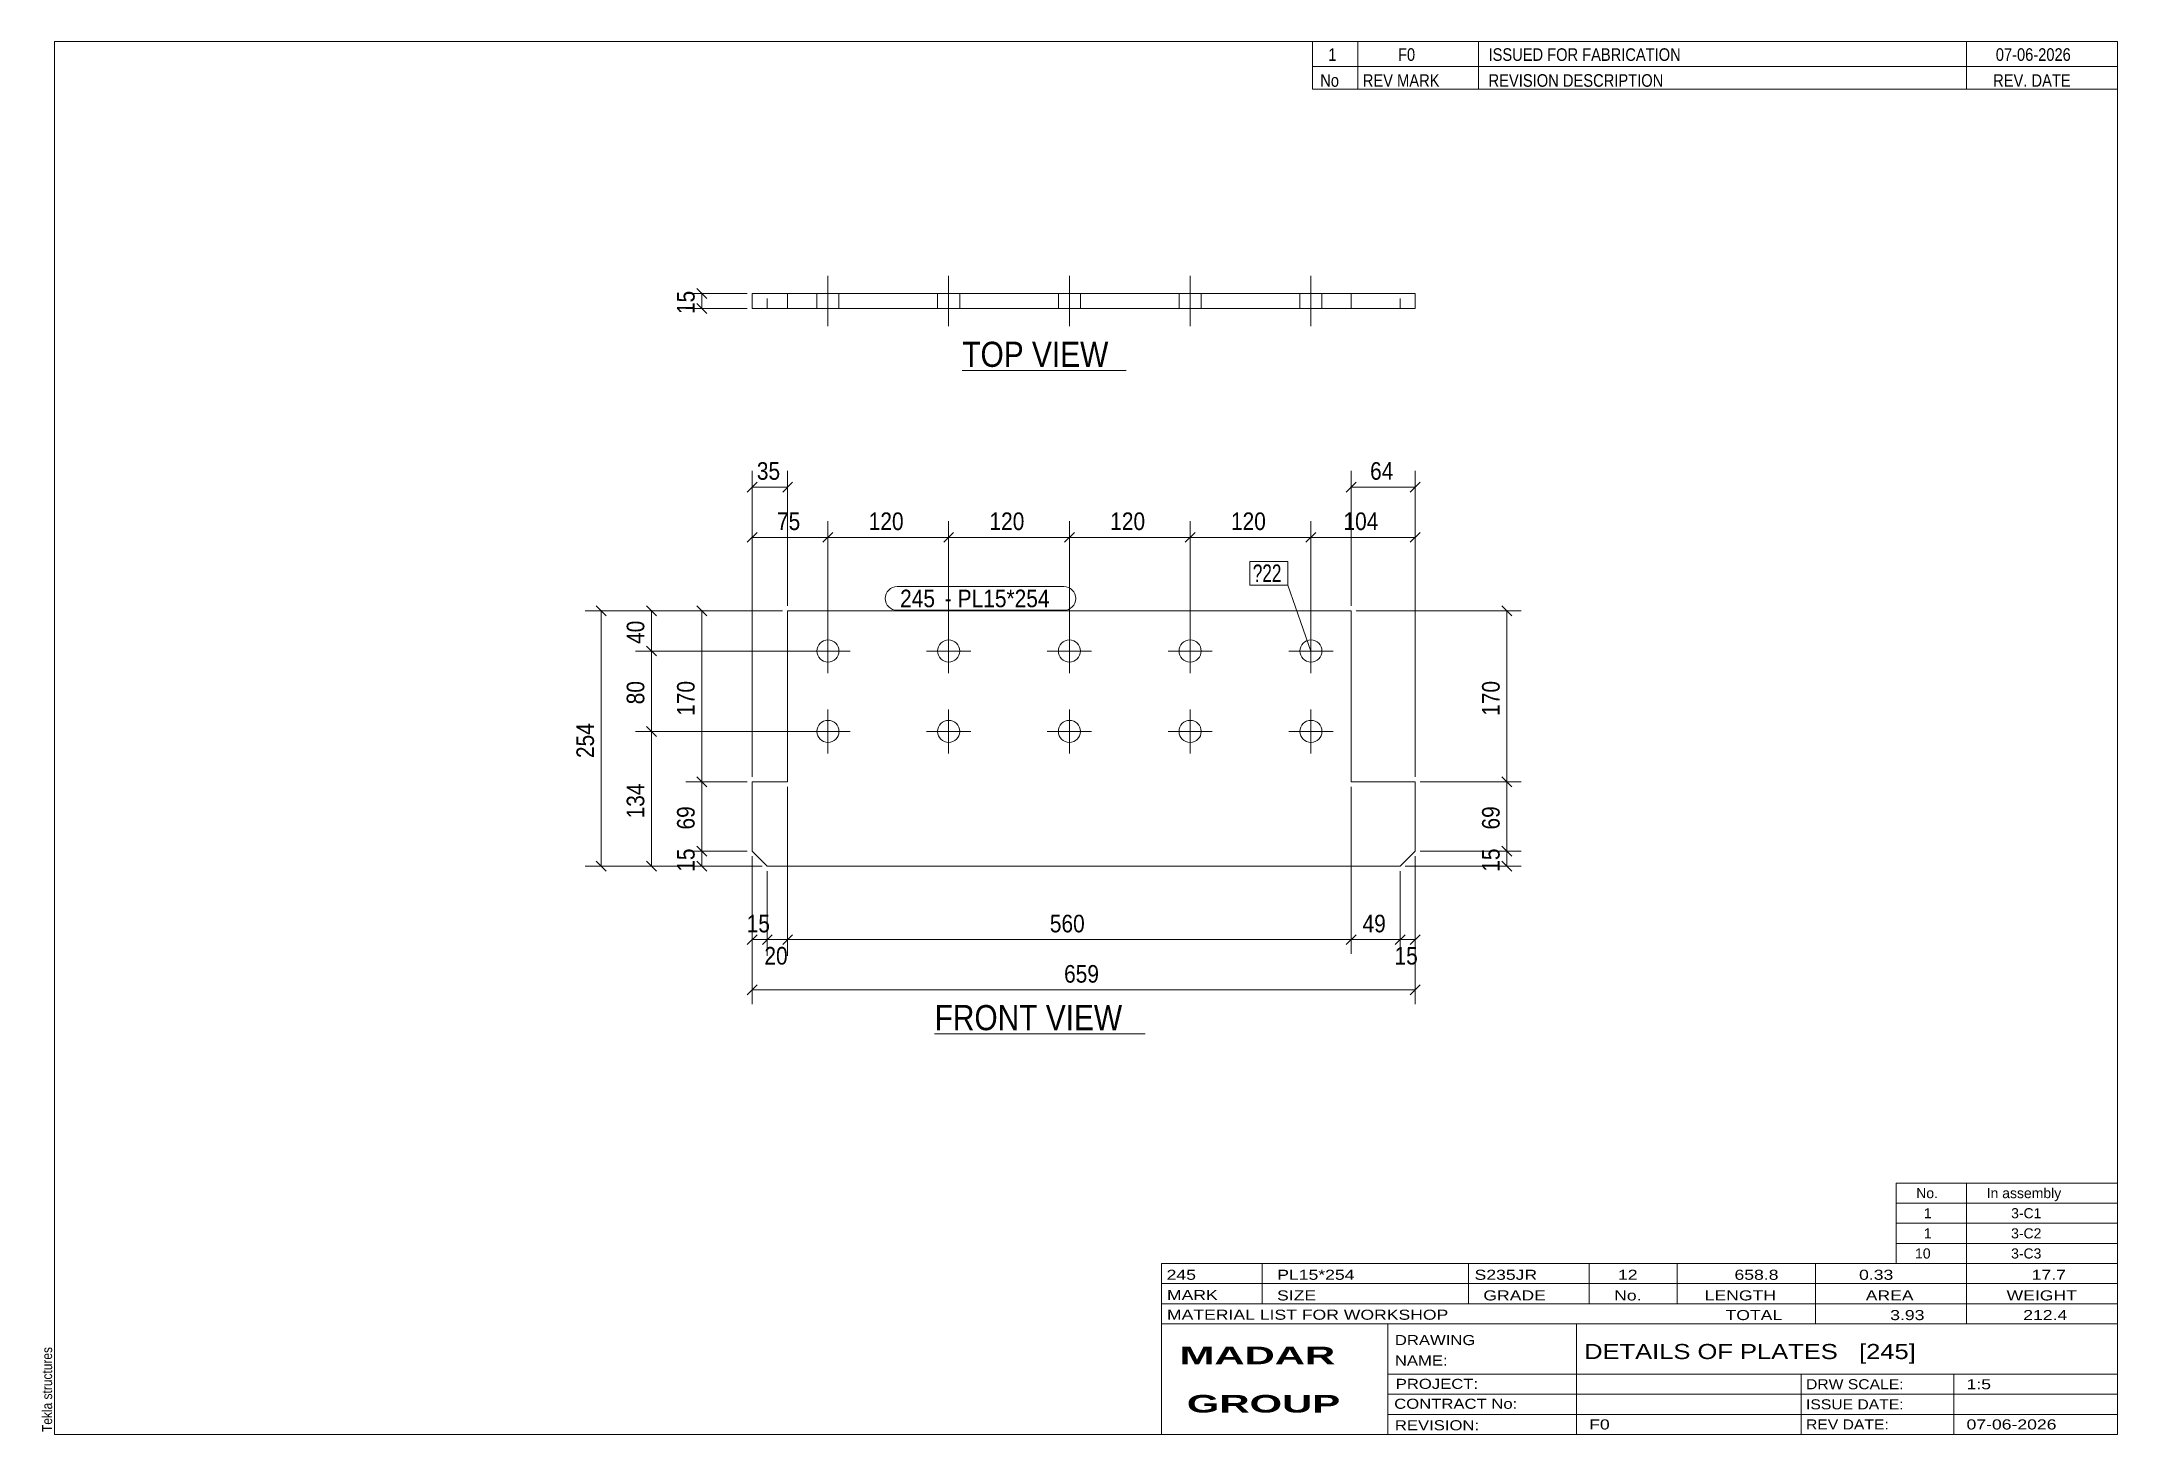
# Model space of a CAD drawing. Header units: millimetres. Extents: x 2 to 415, y 5 to 282.
import ezdxf

# ---------------------------------------------------------------- set-up
doc = ezdxf.new("R2010")
doc.units = ezdxf.units.MM
doc.linetypes.add('XKITLINE00', pattern=[0])
doc.linetypes.add('XKITLINE02', pattern=[4, 2, -2])
for name, color, linetype, lineweight in [('Bolt', 3, 'Continuous', 0), ('BoltMark', 7, 'Continuous', 0), ('Dimensions', 7, 'Continuous', 0), ('DrawingSheet', 5, 'Continuous', 0), ('OtherObjectType', 7, 'Continuous', 0), ('Part', 2, 'Continuous', 0), ('PartMark', 7, 'Continuous', 0)]:
    doc.layers.add(name, color=color, linetype=linetype, lineweight=lineweight)
doc.styles.add('ARIAL', font='ARIAL.TTF')
doc.styles.add('ARIAL_BOLD', font='ARIALBD.TTF')
doc.styles.add('ARIAL_NARROW', font='ARIALN.TTF')

# ---------------------------------------------------------------- blocks, each defined once
blk = doc.blocks.new('*A1')
at = {"layer": 'Bolt', "color": 3, "linetype": 'XKITLINE00', "lineweight": 0}
for p, q in [((158.69, 165.2), (158.69, 156.4)), ((182.69, 165.2), (182.69, 156.4)), ((206.69, 165.2), (206.69, 156.4)), ((230.69, 165.2), (230.69, 156.4)), ((254.69, 165.2), (254.69, 156.4)), ((163.09, 160.8), (154.29, 160.8)), ((187.09, 160.8), (178.29, 160.8)), ((211.09, 160.8), (202.29, 160.8)), ((235.09, 160.8), (226.29, 160.8)), ((259.09, 160.8), (250.29, 160.8)), ((158.69, 149.2), (158.69, 140.4)), ((182.69, 149.2), (182.69, 140.4)), ((206.69, 149.2), (206.69, 140.4)), ((230.69, 149.2), (230.69, 140.4)), ((254.69, 149.2), (254.69, 140.4)), ((163.09, 144.8), (154.29, 144.8)), ((187.09, 144.8), (178.29, 144.8)), ((211.09, 144.8), (202.29, 144.8)), ((235.09, 144.8), (226.29, 144.8)), ((259.09, 144.8), (250.29, 144.8))]:
    blk.add_line(p, q, dxfattribs=at)
for centre in [(158.69, 160.8), (182.69, 160.8), (206.69, 160.8), (230.69, 160.8), (254.69, 160.8), (158.69, 144.8), (182.69, 144.8), (206.69, 144.8), (230.69, 144.8), (254.69, 144.8)]:
    blk.add_circle(centre, 2.2, dxfattribs=at)
blk = doc.blocks.new('*A2')
at = {"layer": 'Part', "color": 2, "linetype": 'XKITLINE00', "lineweight": 0}
for p, q in [((262.69, 168.8), (150.69, 168.8)), ((150.69, 168.8), (150.69, 134.8)), ((262.69, 134.8), (262.69, 168.8)), ((150.69, 134.8), (143.65, 134.8)), ((143.65, 134.8), (143.65, 121)), ((275.41, 134.8), (262.69, 134.8)), ((275.41, 121), (275.41, 134.8)), ((143.65, 121), (146.65, 118)), ((275.41, 121), (272.41, 118)), ((272.41, 118), (146.65, 118))]:
    blk.add_line(p, q, dxfattribs=at)
blk = doc.blocks.new('*A3')
at = {"layer": 'Bolt', "color": 3, "linetype": 'XKITLINE00', "lineweight": 0}
for p, q in [((158.69, 225.4), (158.69, 235.4)), ((158.69, 225.4), (158.69, 235.4)), ((182.69, 225.4), (182.69, 235.4)), ((182.69, 225.4), (182.69, 235.4)), ((206.69, 225.4), (206.69, 235.4)), ((206.69, 225.4), (206.69, 235.4)), ((230.69, 225.4), (230.69, 235.4)), ((230.69, 225.4), (230.69, 235.4)), ((254.69, 225.4), (254.69, 235.4)), ((254.69, 225.4), (254.69, 235.4)), ((156.49, 231.9), (156.49, 228.9)), ((156.49, 231.9), (156.49, 228.9)), ((160.89, 231.9), (160.89, 228.9)), ((160.89, 231.9), (160.89, 228.9)), ((180.49, 231.9), (180.49, 228.9)), ((180.49, 231.9), (180.49, 228.9)), ((184.89, 231.9), (184.89, 228.9)), ((184.89, 231.9), (184.89, 228.9)), ((204.49, 231.9), (204.49, 228.9)), ((204.49, 231.9), (204.49, 228.9)), ((208.89, 231.9), (208.89, 228.9)), ((208.89, 231.9), (208.89, 228.9)), ((228.49, 231.9), (228.49, 228.9)), ((228.49, 231.9), (228.49, 228.9)), ((232.89, 231.9), (232.89, 228.9)), ((232.89, 231.9), (232.89, 228.9)), ((252.49, 231.9), (252.49, 228.9)), ((252.49, 231.9), (252.49, 228.9)), ((256.89, 231.9), (256.89, 228.9)), ((256.89, 231.9), (256.89, 228.9))]:
    blk.add_line(p, q, dxfattribs=at)
blk = doc.blocks.new('*A4')
at = {"layer": 'Part', "color": 2, "linetype": 'XKITLINE00', "lineweight": 0}
for p, q in [((143.65, 228.9), (143.65, 231.9)), ((143.65, 231.9), (150.69, 231.9)), ((275.41, 231.9), (150.69, 231.9)), ((150.69, 228.9), (150.69, 231.9)), ((262.69, 228.9), (262.69, 231.9)), ((275.41, 228.9), (275.41, 231.9)), ((150.69, 228.9), (143.65, 228.9)), ((275.41, 228.9), (150.69, 228.9))]:
    blk.add_line(p, q, dxfattribs=at)
at = {"layer": 'Part', "color": 7, "linetype": 'XKITLINE02', "lineweight": 0}
for p, q in [((146.65, 228.9), (146.65, 231.9)), ((272.41, 228.9), (272.41, 231.9))]:
    blk.add_line(p, q, dxfattribs=at)
blk = doc.blocks.new('*A5')
at = {"layer": 'DrawingSheet', "color": 5, "linetype": 'XKITLINE00', "lineweight": 0}
for p, q in [((415, 282), (5, 282)), ((5, 282), (5, 5)), ((415, 5), (415, 282)), ((5, 5), (415, 5))]:
    blk.add_line(p, q, dxfattribs=at)
at = {"layer": 'DrawingSheet', "color": 5, "style": 'ARIAL', "width": 0.85}
blk.add_text('Tekla structures', height=2, rotation=90, dxfattribs=at).set_placement((4.5, 5.5))
blk = doc.blocks.new('*A6')
at = {"layer": 'OtherObjectType', "color": 7, "linetype": 'XKITLINE00', "lineweight": 0}
for p, q in [((371, 55), (415, 55)), ((371, 51), (371, 55)), ((385, 51), (385, 55)), ((415, 51), (415, 55)), ((371, 51), (415, 51)), ((371, 47), (371, 51)), ((385, 47), (385, 51)), ((415, 47), (415, 51)), ((371, 47), (415, 47)), ((371, 43), (371, 47)), ((385, 43), (385, 47)), ((415, 43), (415, 47)), ((371, 43), (415, 43)), ((371, 39), (371, 43)), ((385, 39), (385, 43)), ((415, 39), (415, 43)), ((371, 39), (415, 39))]:
    blk.add_line(p, q, dxfattribs=at)
at = {"layer": 'OtherObjectType', "color": 7, "style": 'ARIAL_NARROW', "width": 1.211571}
for s, p in [('No.', (375, 52)), ('In assembly', (389, 52)), ('1', (376.5, 48)), ('3-C1', (393.86, 48)), ('1', (376.5, 44)), ('3-C2', (393.86, 44)), ('10', (374.77, 40)), ('3-C3', (393.86, 40))]:
    blk.add_text(s, height=2, dxfattribs=at).set_placement(p)
blk = doc.blocks.new('*A7')
at = {"layer": 'OtherObjectType', "color": 7, "linetype": 'XKITLINE00', "lineweight": 0}
for p, q in [((255, 282), (415, 282)), ((415, 282), (255, 282)), ((255, 282), (255, 277)), ((264, 282), (264, 277)), ((288, 282), (288, 277)), ((385, 282), (385, 277)), ((415, 282), (415, 277)), ((255, 277), (415, 277)), ((255, 277), (255, 272.5)), ((255, 277), (415, 277)), ((264, 277), (264, 272.5)), ((288, 277), (288, 272.5)), ((385, 277), (385, 272.5)), ((415, 277), (415, 272.5)), ((415, 272.5), (255, 272.5))]:
    blk.add_line(p, q, dxfattribs=at)
at = {"layer": 'OtherObjectType', "color": 7, "style": 'ARIAL_NARROW'}
for s, width, p in [('1', 1.017001, (258.16, 278.15)), ('F0', 1.017001, (272, 278.15)), ('ISSUED FOR FABRICATION', 1.017001, (290, 278.15)), ('07-06-2026', 1.017001, (390.82, 278.15)), ('No', 1.02, (256.54, 273)), ('REV MARK', 1.02, (265, 273)), ('REVISION DESCRIPTION', 1.02, (290, 273)), ('REV. DATE', 1.02, (390.28, 273))]:
    blk.add_text(s, height=2.5, dxfattribs=dict(at, width=width)).set_placement(p)
blk = doc.blocks.new('*A8')
at = {"layer": 'OtherObjectType', "color": 7, "linetype": 'XKITLINE00', "lineweight": 0}
for p, q in [((225, 39), (415, 39)), ((225, 39), (225, 35)), ((225, 39), (415, 39)), ((245, 35), (245, 39)), ((286, 35), (286, 39)), ((310, 35), (310, 39)), ((327.5, 35), (327.5, 39)), ((355, 35), (355, 39)), ((385, 35), (385, 39)), ((415, 35), (415, 39)), ((225, 35), (415, 35)), ((225, 35), (225, 5)), ((225, 35), (415, 35)), ((245, 31), (245, 35)), ((286, 31), (286, 35)), ((310, 31), (310, 35)), ((327.5, 31), (327.5, 35)), ((355, 31), (355, 35)), ((385, 31), (385, 35)), ((415, 31), (415, 35)), ((225, 31), (415, 31)), ((355, 27), (355, 31)), ((385, 27), (385, 31)), ((415, 27), (415, 31)), ((225, 27), (415, 27)), ((270, 21), (270, 27)), ((307.5, 17), (307.5, 27)), ((415, 21), (415, 27)), ((270, 21), (270, 5)), ((415, 17), (415, 21)), ((270, 17), (415, 17)), ((307.5, 5), (307.5, 17)), ((352.16, 13), (352.16, 17)), ((382.5, 5), (382.5, 17)), ((415, 13), (415, 17)), ((270, 13), (415, 13)), ((352.16, 5), (352.16, 13)), ((415, 9), (415, 13)), ((270, 9), (415, 9)), ((415, 5), (415, 9)), ((225, 5), (415, 5)), ((262.5, 5), (415, 5))]:
    blk.add_line(p, q, dxfattribs=at)
at = {"layer": 'OtherObjectType', "color": 7, "style": 'ARIAL_NARROW'}
for s, height, width, p in [('245', 2, 1.525501, (226.01, 35.76)), ('PL15*254', 2, 1.525501, (248, 35.76)), ('S235JR', 2, 1.525501, (287.22, 35.76)), ('12', 2, 1.525501, (315.73, 35.76)), ('658.8', 2, 1.525501, (338.88, 35.76)), ('0.33', 2, 1.525501, (363.64, 35.76)), ('17.7', 2, 1.525501, (397.96, 35.76)), ('MARK', 2, 1.525501, (226.08, 31.73)), ('SIZE', 2, 1.525501, (247.96, 31.66)), ('GRADE', 2, 1.525501, (288.96, 31.66)), ('No.', 2, 1.525501, (314.96, 31.66)), ('LENGTH', 2, 1.525501, (332.96, 31.66)), ('AREA', 2, 1.525501, (364.96, 31.66)), ('WEIGHT', 2, 1.525501, (392.96, 31.66)), ('MATERIAL LIST FOR WORKSHOP', 2, 1.525501, (226.08, 27.82)), ('TOTAL', 2, 1.525501, (337.1, 27.75)), ('3.93', 2, 1.525501, (369.83, 27.75)), ('212.4', 2, 1.525501, (396.27, 27.75)), ('DRAWING', 2, 1.445, (271.38, 22.78)), ('NAME:', 2, 1.445, (271.38, 18.72)), ('DETAILS OF PLATES   [245]', 3, 1.474651, (309, 20)), ('PROJECT:', 2, 1.445, (271.55, 14.07)), ('DRW SCALE:', 2, 1.36, (353.1, 14)), ('1:5', 2, 1.525501, (385, 14)), ('CONTRACT No:', 2, 1.445, (271.25, 10.11)), ('ISSUE DATE:', 2, 1.36, (353.1, 10)), ('REVISION:', 2, 1.445, (271.38, 5.84)), ('F0', 2, 1.525501, (310, 6)), ('REV DATE:', 2, 1.36, (353.1, 6)), ('07-06-2026', 2, 1.525501, (385, 6))]:
    blk.add_text(s, height=height, dxfattribs=dict(at, width=width)).set_placement(p)
at = {"layer": 'OtherObjectType', "color": 1, "style": 'ARIAL_BOLD', "width": 1.7}
for s, p in [('MADAR ', (228.58, 18.97)), ('GROUP', (230.03, 9.37))]:
    blk.add_text(s, height=3.5, dxfattribs=at).set_placement(p)
blk = doc.blocks.new('*A9')
at = {"layer": 'Dimensions', "color": 7, "linetype": 'XKITLINE00', "lineweight": 0}
for p, q in [((143.65, 120), (143.65, 90.6)), ((275.41, 120), (275.41, 90.6)), ((144.64, 94.39), (142.66, 92.41)), ((143.65, 93.4), (275.41, 93.4)), ((276.4, 94.39), (274.42, 92.41))]:
    blk.add_line(p, q, dxfattribs=at)
at = {"layer": 'Dimensions', "color": 3}
for p in [(143.65, 93.4), (275.41, 93.4)]:
    blk.add_point(p, dxfattribs=at)
at = {"layer": 'Dimensions', "color": 3, "style": 'ARIAL', "width": 0.85}
blk.add_text('659', height=3.5, dxfattribs=at).set_placement((205.63, 94.85))
blk = doc.blocks.new('*A10')
at = {"layer": 'Dimensions', "color": 7, "linetype": 'XKITLINE00', "lineweight": 0}
for p, q in [((144.64, 194.39), (142.66, 192.41)), ((143.65, 135.8), (143.65, 196.6)), ((151.68, 194.39), (149.7, 192.41)), ((150.69, 169.8), (150.69, 196.6)), ((143.65, 193.4), (150.69, 193.4))]:
    blk.add_line(p, q, dxfattribs=at)
at = {"layer": 'Dimensions', "color": 3}
for p in [(143.65, 193.4), (150.69, 193.4)]:
    blk.add_point(p, dxfattribs=at)
at = {"layer": 'Dimensions', "color": 3, "style": 'ARIAL', "width": 0.85}
blk.add_text('35', height=3.5, dxfattribs=at).set_placement((144.57, 194.85))
blk = doc.blocks.new('*A11')
at = {"layer": 'Dimensions', "color": 7, "linetype": 'XKITLINE00', "lineweight": 0}
for p, q in [((263.68, 194.39), (261.7, 192.41)), ((262.69, 169.8), (262.69, 196.6)), ((276.4, 194.39), (274.42, 192.41)), ((275.41, 135.8), (275.41, 196.6)), ((262.69, 193.4), (275.41, 193.4))]:
    blk.add_line(p, q, dxfattribs=at)
at = {"layer": 'Dimensions', "color": 3}
for p in [(262.69, 193.4), (275.41, 193.4)]:
    blk.add_point(p, dxfattribs=at)
at = {"layer": 'Dimensions', "color": 3, "style": 'ARIAL', "width": 0.85}
blk.add_text('64', height=3.5, dxfattribs=at).set_placement((266.45, 194.85))
blk = doc.blocks.new('*A12')
at = {"layer": 'Dimensions', "color": 7, "linetype": 'XKITLINE00', "lineweight": 0}
for p, q in [((143.65, 120), (143.65, 100.6)), ((146.65, 117), (146.65, 100.6)), ((144.64, 104.39), (142.66, 102.41)), ((143.65, 103.4), (146.65, 103.4)), ((147.64, 104.39), (145.66, 102.41))]:
    blk.add_line(p, q, dxfattribs=at)
at = {"layer": 'Dimensions', "color": 3}
for p in [(143.65, 103.4), (146.65, 103.4)]:
    blk.add_point(p, dxfattribs=at)
at = {"layer": 'Dimensions', "color": 3, "style": 'ARIAL', "width": 0.85}
blk.add_text('15', height=3.5, dxfattribs=at).set_placement((142.55, 104.85))
blk = doc.blocks.new('*A13')
at = {"layer": 'Dimensions', "color": 7, "linetype": 'XKITLINE00', "lineweight": 0}
for p, q in [((150.69, 133.8), (150.69, 100.2)), ((146.65, 117), (146.65, 100.2)), ((147.64, 104.39), (145.66, 102.41)), ((146.65, 103.4), (150.69, 103.4)), ((151.68, 104.39), (149.7, 102.41))]:
    blk.add_line(p, q, dxfattribs=at)
at = {"layer": 'Dimensions', "color": 3}
for p in [(146.65, 103.4), (150.69, 103.4)]:
    blk.add_point(p, dxfattribs=at)
at = {"layer": 'Dimensions', "color": 3, "style": 'ARIAL', "width": 0.85}
blk.add_text('20', height=3.5, dxfattribs=at).set_placement((146.07, 98.45))
blk = doc.blocks.new('*A14')
at = {"layer": 'Dimensions', "color": 7, "linetype": 'XKITLINE00', "lineweight": 0}
for p, q in [((150.69, 133.8), (150.69, 100.6)), ((262.69, 133.8), (262.69, 100.6)), ((151.68, 104.39), (149.7, 102.41)), ((150.69, 103.4), (262.69, 103.4)), ((263.68, 104.39), (261.7, 102.41))]:
    blk.add_line(p, q, dxfattribs=at)
at = {"layer": 'Dimensions', "color": 3}
for p in [(150.69, 103.4), (262.69, 103.4)]:
    blk.add_point(p, dxfattribs=at)
at = {"layer": 'Dimensions', "color": 3, "style": 'ARIAL', "width": 0.85}
blk.add_text('560', height=3.5, dxfattribs=at).set_placement((202.8, 104.85))
blk = doc.blocks.new('*A15')
at = {"layer": 'Dimensions', "color": 7, "linetype": 'XKITLINE00', "lineweight": 0}
for p, q in [((262.69, 133.8), (262.69, 100.6)), ((272.41, 117), (272.41, 100.6)), ((263.68, 104.39), (261.7, 102.41)), ((262.69, 103.4), (272.41, 103.4)), ((273.4, 104.39), (271.42, 102.41))]:
    blk.add_line(p, q, dxfattribs=at)
at = {"layer": 'Dimensions', "color": 3}
for p in [(262.69, 103.4), (272.41, 103.4)]:
    blk.add_point(p, dxfattribs=at)
at = {"layer": 'Dimensions', "color": 3, "style": 'ARIAL', "width": 0.85}
blk.add_text('49', height=3.5, dxfattribs=at).set_placement((264.95, 104.85))
blk = doc.blocks.new('*A16')
at = {"layer": 'Dimensions', "color": 7, "linetype": 'XKITLINE00', "lineweight": 0}
for p, q in [((275.41, 120), (275.41, 100.2)), ((272.41, 117), (272.41, 100.2)), ((273.4, 104.39), (271.42, 102.41)), ((272.41, 103.4), (275.41, 103.4)), ((276.4, 104.39), (274.42, 102.41))]:
    blk.add_line(p, q, dxfattribs=at)
at = {"layer": 'Dimensions', "color": 3}
for p in [(272.41, 103.4), (275.41, 103.4)]:
    blk.add_point(p, dxfattribs=at)
at = {"layer": 'Dimensions', "color": 3, "style": 'ARIAL', "width": 0.85}
blk.add_text('15', height=3.5, dxfattribs=at).set_placement((271.31, 98.45))
blk = doc.blocks.new('*A17')
at = {"layer": 'Dimensions', "color": 7, "linetype": 'XKITLINE00', "lineweight": 0}
for p, q in [((143.65, 135.8), (143.65, 186.6)), ((158.69, 161.8), (158.69, 186.6)), ((144.64, 184.39), (142.66, 182.41)), ((143.65, 183.4), (158.69, 183.4)), ((159.68, 184.39), (157.7, 182.41))]:
    blk.add_line(p, q, dxfattribs=at)
at = {"layer": 'Dimensions', "color": 3}
for p in [(143.65, 183.4), (158.69, 183.4)]:
    blk.add_point(p, dxfattribs=at)
at = {"layer": 'Dimensions', "color": 3, "style": 'ARIAL', "width": 0.85}
blk.add_text('75', height=3.5, dxfattribs=at).set_placement((148.57, 184.85))
blk = doc.blocks.new('*A18')
at = {"layer": 'Dimensions', "color": 7, "linetype": 'XKITLINE00', "lineweight": 0}
for p, q in [((158.69, 161.8), (158.69, 186.6)), ((182.69, 161.8), (182.69, 186.6)), ((159.68, 184.39), (157.7, 182.41)), ((158.69, 183.4), (182.69, 183.4)), ((183.68, 184.39), (181.7, 182.41))]:
    blk.add_line(p, q, dxfattribs=at)
at = {"layer": 'Dimensions', "color": 3}
for p in [(158.69, 183.4), (182.69, 183.4)]:
    blk.add_point(p, dxfattribs=at)
at = {"layer": 'Dimensions', "color": 3, "style": 'ARIAL', "width": 0.85}
blk.add_text('120', height=3.5, dxfattribs=at).set_placement((166.8, 184.85))
blk = doc.blocks.new('*A19')
at = {"layer": 'Dimensions', "color": 7, "linetype": 'XKITLINE00', "lineweight": 0}
for p, q in [((182.69, 161.8), (182.69, 186.6)), ((206.69, 161.8), (206.69, 186.6)), ((183.68, 184.39), (181.7, 182.41)), ((182.69, 183.4), (206.69, 183.4)), ((207.68, 184.39), (205.7, 182.41))]:
    blk.add_line(p, q, dxfattribs=at)
at = {"layer": 'Dimensions', "color": 3}
for p in [(182.69, 183.4), (206.69, 183.4)]:
    blk.add_point(p, dxfattribs=at)
at = {"layer": 'Dimensions', "color": 3, "style": 'ARIAL', "width": 0.85}
blk.add_text('120', height=3.5, dxfattribs=at).set_placement((190.8, 184.85))
blk = doc.blocks.new('*A20')
at = {"layer": 'Dimensions', "color": 7, "linetype": 'XKITLINE00', "lineweight": 0}
for p, q in [((206.69, 161.8), (206.69, 186.6)), ((230.69, 161.8), (230.69, 186.6)), ((207.68, 184.39), (205.7, 182.41)), ((206.69, 183.4), (230.69, 183.4)), ((231.68, 184.39), (229.7, 182.41))]:
    blk.add_line(p, q, dxfattribs=at)
at = {"layer": 'Dimensions', "color": 3}
for p in [(206.69, 183.4), (230.69, 183.4)]:
    blk.add_point(p, dxfattribs=at)
at = {"layer": 'Dimensions', "color": 3, "style": 'ARIAL', "width": 0.85}
blk.add_text('120', height=3.5, dxfattribs=at).set_placement((214.8, 184.85))
blk = doc.blocks.new('*A21')
at = {"layer": 'Dimensions', "color": 7, "linetype": 'XKITLINE00', "lineweight": 0}
for p, q in [((230.69, 161.8), (230.69, 186.6)), ((254.69, 161.8), (254.69, 186.6)), ((231.68, 184.39), (229.7, 182.41)), ((230.69, 183.4), (254.69, 183.4)), ((255.68, 184.39), (253.7, 182.41))]:
    blk.add_line(p, q, dxfattribs=at)
at = {"layer": 'Dimensions', "color": 3}
for p in [(230.69, 183.4), (254.69, 183.4)]:
    blk.add_point(p, dxfattribs=at)
at = {"layer": 'Dimensions', "color": 3, "style": 'ARIAL', "width": 0.85}
blk.add_text('120', height=3.5, dxfattribs=at).set_placement((238.8, 184.85))
blk = doc.blocks.new('*A22')
at = {"layer": 'Dimensions', "color": 7, "linetype": 'XKITLINE00', "lineweight": 0}
for p, q in [((254.69, 161.8), (254.69, 186.6)), ((275.41, 135.8), (275.41, 186.6)), ((255.68, 184.39), (253.7, 182.41)), ((254.69, 183.4), (275.41, 183.4)), ((276.4, 184.39), (274.42, 182.41))]:
    blk.add_line(p, q, dxfattribs=at)
at = {"layer": 'Dimensions', "color": 3}
for p in [(254.69, 183.4), (275.41, 183.4)]:
    blk.add_point(p, dxfattribs=at)
at = {"layer": 'Dimensions', "color": 3, "style": 'ARIAL', "width": 0.85}
blk.add_text('104', height=3.5, dxfattribs=at).set_placement((261.16, 184.85))
blk = doc.blocks.new('*A23')
at = {"layer": 'Dimensions', "color": 7, "linetype": 'XKITLINE00', "lineweight": 0}
for p, q in [((112.66, 169.79), (114.64, 167.81)), ((149.69, 168.8), (110.45, 168.8)), ((113.65, 118), (113.65, 168.8)), ((145.65, 118), (110.45, 118)), ((112.66, 118.99), (114.64, 117.01))]:
    blk.add_line(p, q, dxfattribs=at)
at = {"layer": 'Dimensions', "color": 3}
for p in [(113.65, 168.8), (113.65, 118)]:
    blk.add_point(p, dxfattribs=at)
at = {"layer": 'Dimensions', "color": 3, "style": 'ARIAL', "width": 0.85}
blk.add_text('254', height=3.5, rotation=90.0002, dxfattribs=at).set_placement((112.2, 139.51))
blk = doc.blocks.new('*A24')
at = {"layer": 'Dimensions', "color": 7, "linetype": 'XKITLINE00', "lineweight": 0}
for p, q in [((276.41, 121), (296.45, 121)), ((292.66, 121.99), (294.64, 120.01)), ((293.65, 118), (293.65, 121)), ((273.41, 118), (296.45, 118)), ((292.66, 118.99), (294.64, 117.01))]:
    blk.add_line(p, q, dxfattribs=at)
at = {"layer": 'Dimensions', "color": 3}
for p in [(293.65, 121), (293.65, 118)]:
    blk.add_point(p, dxfattribs=at)
at = {"layer": 'Dimensions', "color": 3, "style": 'ARIAL', "width": 0.85}
blk.add_text('15', height=3.5, rotation=90.0002, dxfattribs=at).set_placement((292.2, 116.9))
blk = doc.blocks.new('*A25')
at = {"layer": 'Dimensions', "color": 7, "linetype": 'XKITLINE00', "lineweight": 0}
for p, q in [((276.41, 134.8), (296.45, 134.8)), ((292.66, 135.79), (294.64, 133.81)), ((293.65, 121), (293.65, 134.8)), ((276.41, 121), (296.45, 121)), ((292.66, 121.99), (294.64, 120.01))]:
    blk.add_line(p, q, dxfattribs=at)
at = {"layer": 'Dimensions', "color": 3}
for p in [(293.65, 134.8), (293.65, 121)]:
    blk.add_point(p, dxfattribs=at)
at = {"layer": 'Dimensions', "color": 3, "style": 'ARIAL', "width": 0.85}
blk.add_text('69', height=3.5, rotation=90.0002, dxfattribs=at).set_placement((292.2, 125.3))
blk = doc.blocks.new('*A26')
at = {"layer": 'Dimensions', "color": 7, "linetype": 'XKITLINE00', "lineweight": 0}
for p, q in [((292.66, 169.79), (294.64, 167.81)), ((263.69, 168.8), (296.45, 168.8)), ((293.65, 134.8), (293.65, 168.8)), ((276.41, 134.8), (296.45, 134.8)), ((292.66, 135.79), (294.64, 133.81))]:
    blk.add_line(p, q, dxfattribs=at)
at = {"layer": 'Dimensions', "color": 3}
for p in [(293.65, 168.8), (293.65, 134.8)]:
    blk.add_point(p, dxfattribs=at)
at = {"layer": 'Dimensions', "color": 3, "style": 'ARIAL', "width": 0.85}
blk.add_text('170', height=3.5, rotation=90.0002, dxfattribs=at).set_placement((292.2, 147.91))
blk = doc.blocks.new('*A27')
at = {"layer": 'Dimensions', "color": 7, "linetype": 'XKITLINE00', "lineweight": 0}
for p, q in [((157.69, 144.8), (120.45, 144.8)), ((122.66, 145.79), (124.64, 143.81)), ((123.65, 118), (123.65, 144.8)), ((145.65, 118), (120.45, 118)), ((122.66, 118.99), (124.64, 117.01))]:
    blk.add_line(p, q, dxfattribs=at)
at = {"layer": 'Dimensions', "color": 3}
for p in [(123.65, 144.8), (123.65, 118)]:
    blk.add_point(p, dxfattribs=at)
at = {"layer": 'Dimensions', "color": 3, "style": 'ARIAL', "width": 0.85}
blk.add_text('134', height=3.5, rotation=90.0002, dxfattribs=at).set_placement((122.2, 127.51))
blk = doc.blocks.new('*A28')
at = {"layer": 'Dimensions', "color": 7, "linetype": 'XKITLINE00', "lineweight": 0}
for p, q in [((122.66, 161.79), (124.64, 159.81)), ((157.69, 160.8), (120.45, 160.8)), ((123.65, 144.8), (123.65, 160.8)), ((157.69, 144.8), (120.45, 144.8)), ((122.66, 145.79), (124.64, 143.81))]:
    blk.add_line(p, q, dxfattribs=at)
at = {"layer": 'Dimensions', "color": 3}
for p in [(123.65, 160.8), (123.65, 144.8)]:
    blk.add_point(p, dxfattribs=at)
at = {"layer": 'Dimensions', "color": 3, "style": 'ARIAL', "width": 0.85}
blk.add_text('80', height=3.5, rotation=90.0002, dxfattribs=at).set_placement((122.2, 150.2))
blk = doc.blocks.new('*A29')
at = {"layer": 'Dimensions', "color": 7, "linetype": 'XKITLINE00', "lineweight": 0}
for p, q in [((122.66, 169.79), (124.64, 167.81)), ((149.69, 168.8), (120.45, 168.8)), ((123.65, 160.8), (123.65, 168.8)), ((122.66, 161.79), (124.64, 159.81)), ((157.69, 160.8), (120.45, 160.8))]:
    blk.add_line(p, q, dxfattribs=at)
at = {"layer": 'Dimensions', "color": 3}
for p in [(123.65, 168.8), (123.65, 160.8)]:
    blk.add_point(p, dxfattribs=at)
at = {"layer": 'Dimensions', "color": 3, "style": 'ARIAL', "width": 0.85}
blk.add_text('40', height=3.5, rotation=90.0002, dxfattribs=at).set_placement((122.2, 162.2))
blk = doc.blocks.new('*A30')
at = {"layer": 'Dimensions', "color": 7, "linetype": 'XKITLINE00', "lineweight": 0}
for p, q in [((142.65, 121), (130.45, 121)), ((132.66, 121.99), (134.64, 120.01)), ((133.65, 118), (133.65, 121)), ((145.65, 118), (130.45, 118)), ((132.66, 118.99), (134.64, 117.01))]:
    blk.add_line(p, q, dxfattribs=at)
at = {"layer": 'Dimensions', "color": 3}
for p in [(133.65, 121), (133.65, 118)]:
    blk.add_point(p, dxfattribs=at)
at = {"layer": 'Dimensions', "color": 3, "style": 'ARIAL', "width": 0.85}
blk.add_text('15', height=3.5, rotation=90.0002, dxfattribs=at).set_placement((132.2, 116.9))
blk = doc.blocks.new('*A31')
at = {"layer": 'Dimensions', "color": 7, "linetype": 'XKITLINE00', "lineweight": 0}
for p, q in [((142.65, 134.8), (130.45, 134.8)), ((132.66, 135.79), (134.64, 133.81)), ((133.65, 121), (133.65, 134.8)), ((142.65, 121), (130.45, 121)), ((132.66, 121.99), (134.64, 120.01))]:
    blk.add_line(p, q, dxfattribs=at)
at = {"layer": 'Dimensions', "color": 3}
for p in [(133.65, 134.8), (133.65, 121)]:
    blk.add_point(p, dxfattribs=at)
at = {"layer": 'Dimensions', "color": 3, "style": 'ARIAL', "width": 0.85}
blk.add_text('69', height=3.5, rotation=90.0002, dxfattribs=at).set_placement((132.2, 125.3))
blk = doc.blocks.new('*A32')
at = {"layer": 'Dimensions', "color": 7, "linetype": 'XKITLINE00', "lineweight": 0}
for p, q in [((132.66, 169.79), (134.64, 167.81)), ((149.69, 168.8), (130.45, 168.8)), ((133.65, 134.8), (133.65, 168.8)), ((142.65, 134.8), (130.45, 134.8)), ((132.66, 135.79), (134.64, 133.81))]:
    blk.add_line(p, q, dxfattribs=at)
at = {"layer": 'Dimensions', "color": 3}
for p in [(133.65, 168.8), (133.65, 134.8)]:
    blk.add_point(p, dxfattribs=at)
at = {"layer": 'Dimensions', "color": 3, "style": 'ARIAL', "width": 0.85}
blk.add_text('170', height=3.5, rotation=90.0002, dxfattribs=at).set_placement((132.2, 147.91))
blk = doc.blocks.new('*A33')
at = {"layer": 'BoltMark', "color": 7, "linetype": 'XKITLINE00', "lineweight": 0}
for p, q in [((242.54, 178.61), (250.13, 178.61)), ((242.54, 173.91), (242.54, 178.61)), ((250.13, 173.91), (250.13, 178.61)), ((242.54, 173.91), (250.13, 173.91)), ((254.69, 160.8), (250.13, 173.91))]:
    blk.add_line(p, q, dxfattribs=at)
at = {"layer": 'BoltMark', "color": 3, "style": 'ARIAL_NARROW', "width": 0.85}
blk.add_text('?22', height=3.5, dxfattribs=at).set_placement((243.14, 174.51))
blk = doc.blocks.new('*A34')
at = {"layer": 'PartMark', "color": 7, "linetype": 'XKITLINE00', "lineweight": 0}
for p, q in [((172.44, 173.6), (205.59, 173.6)), ((172.44, 168.9), (205.59, 168.9))]:
    blk.add_line(p, q, dxfattribs=at)
for centre, start, end in [((172.44, 171.25), 90, 270), ((205.59, 171.25), 270, 90)]:
    blk.add_arc(centre, 2.35, start, end, dxfattribs=at)
at = {"layer": 'PartMark', "color": 1, "style": 'ARIAL', "width": 0.85}
blk.add_text('245', height=3.5, dxfattribs=at).set_placement((173.04, 169.5))
at = {"layer": 'PartMark', "color": 3, "style": 'ARIAL', "width": 0.85}
for s, p in [('-', (181.88, 169.5)), ('PL15*254', (184.48, 169.5))]:
    blk.add_text(s, height=3.5, dxfattribs=at).set_placement(p)
blk = doc.blocks.new('*A35')
at = {"layer": 'OtherObjectType', "color": 7, "linetype": 'XKITLINE00', "lineweight": 0}
blk.add_line((179.9, 84.65), (221.75, 84.65), dxfattribs=at)
at = {"layer": 'OtherObjectType', "color": 3, "style": 'ARIAL', "width": 0.85}
blk.add_text('FRONT VIEW', height=5, dxfattribs=at).set_placement((179.9, 85.4))
blk = doc.blocks.new('*A36')
at = {"layer": 'Dimensions', "color": 7, "linetype": 'XKITLINE00', "lineweight": 0}
for p, q in [((142.65, 231.9), (130.45, 231.9)), ((132.66, 232.89), (134.64, 230.91)), ((133.65, 228.9), (133.65, 231.9)), ((142.65, 228.9), (130.45, 228.9)), ((132.66, 229.89), (134.64, 227.91))]:
    blk.add_line(p, q, dxfattribs=at)
at = {"layer": 'Dimensions', "color": 3}
for p in [(133.65, 231.9), (133.65, 228.9)]:
    blk.add_point(p, dxfattribs=at)
at = {"layer": 'Dimensions', "color": 3, "style": 'ARIAL', "width": 0.85}
blk.add_text('15', height=3.5, rotation=90.0002, dxfattribs=at).set_placement((132.2, 227.8))
blk = doc.blocks.new('*A37')
at = {"layer": 'OtherObjectType', "color": 7, "linetype": 'XKITLINE00', "lineweight": 0}
blk.add_line((185.4, 216.55), (218, 216.55), dxfattribs=at)
at = {"layer": 'OtherObjectType', "color": 3, "style": 'ARIAL', "width": 0.85}
blk.add_text('TOP VIEW', height=5, dxfattribs=at).set_placement((185.4, 217.3))

msp = doc.modelspace()

# ---------------------------------------------------------------- block references
at = {"lineweight": 0}
for name in ['*A5', '*A7', '*A3', '*A36', '*A4', '*A37', '*A10', '*A11', '*A17', '*A18', '*A19', '*A20', '*A21', '*A22', '*A33', '*A34', '*A23', '*A29', '*A32', '*A26', '*A2', '*A1', '*A28', '*A27', '*A31', '*A13', '*A14', '*A15', '*A25', '*A30', '*A9', '*A12', '*A16', '*A24', '*A35', '*A6', '*A8']:
    msp.add_blockref(name, (0, 0), dxfattribs=at)

doc.saveas('drawing.dxf')
